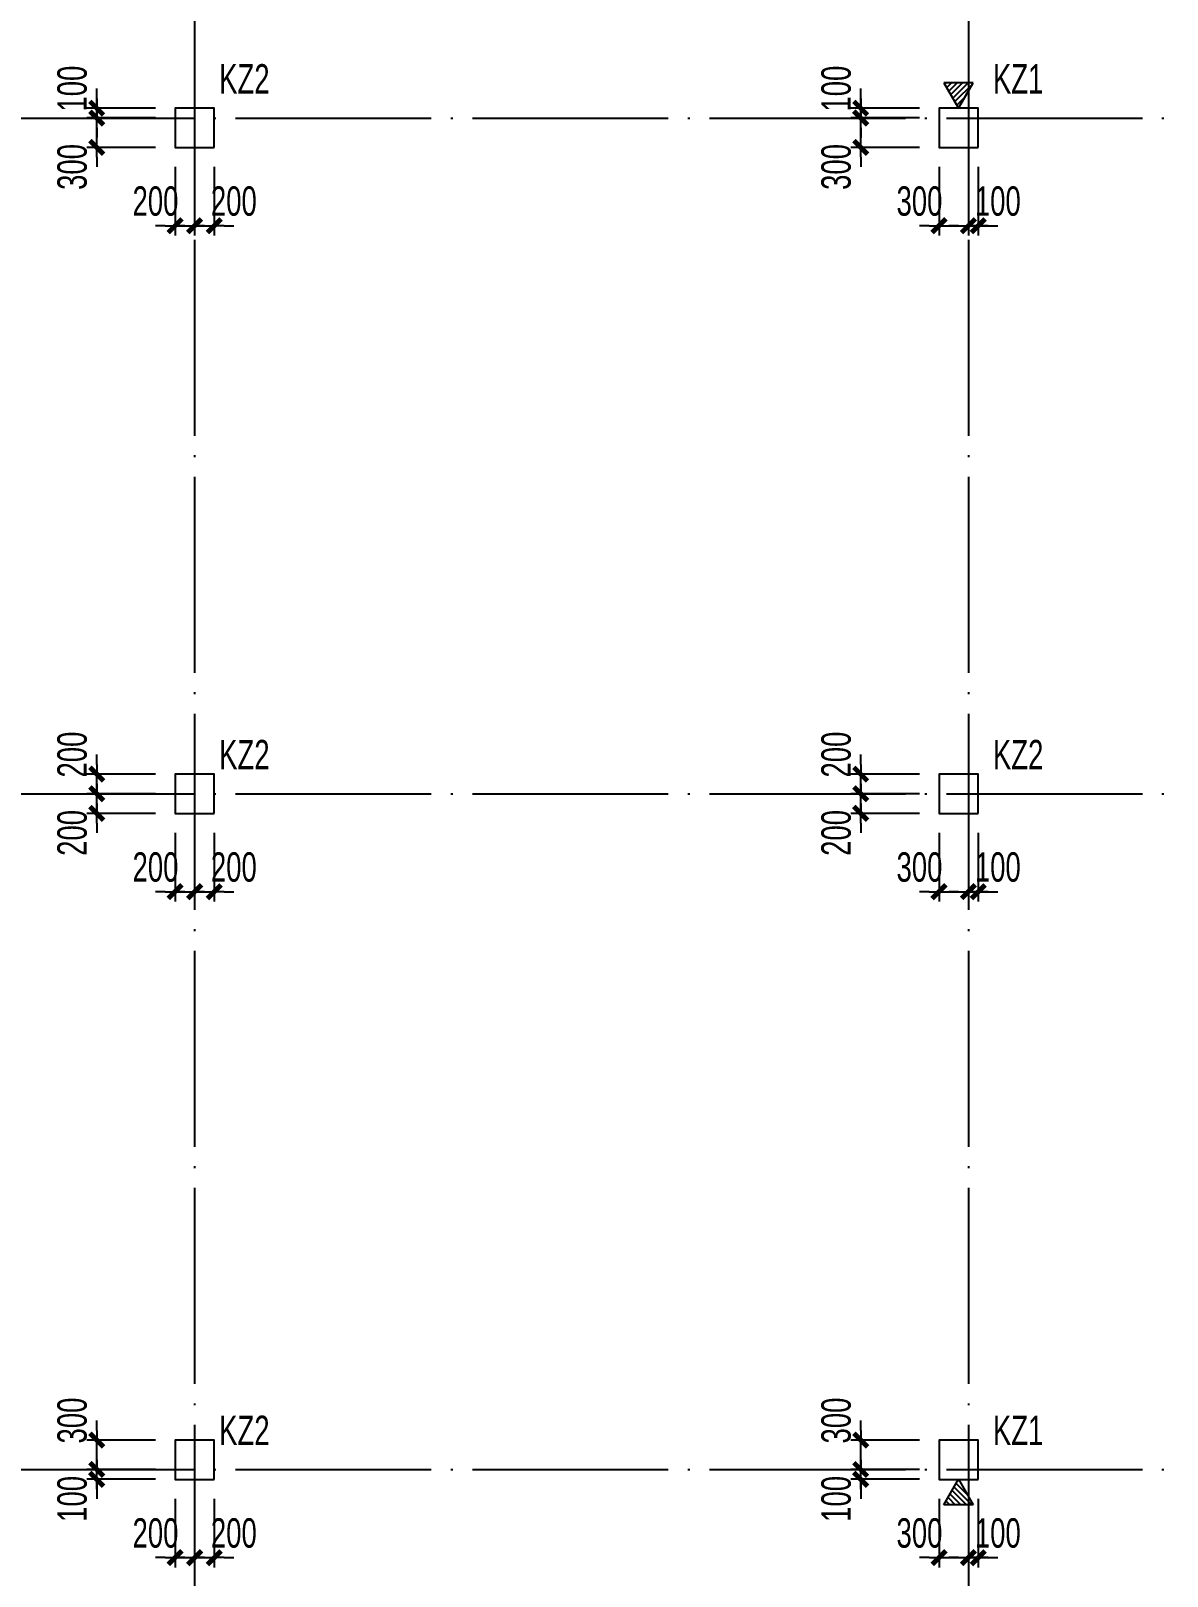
# Model space of a CAD drawing. Extents: x -21254 to 860439, y -324318 to 454338.
# Drawn here: x 13857 to 25457, y -93312 to -77535 of the extents above; entities that cross this region are included whole.
import ezdxf

# ---------------------------------------------------------------- set-up
doc = ezdxf.new("R2010")
doc.units = 0
doc.header["$LTSCALE"] = 1000
doc.header["$MEASUREMENT"] = 0
doc.linetypes.add('DOTE', pattern=[2.42, 2, -0.2, 0.02, -0.2])
doc.layers.get('0').update_dxf_attribs({"linetype": 'CONTINUOUS'})
doc.layers.get('Defpoints').update_dxf_attribs({"linetype": 'CONTINUOUS', "lineweight": 5})
for name, color, linetype in [('COLU', 7, 'CONTINUOUS'), ('COLU_DIM', 3, 'CONTINUOUS'), ('DIMENSION', 3, 'CONTINUOUS'), ('DOTE', 1, 'DOTE'), ('TEXT', 7, 'CONTINUOUS'), ('洞口', 253, 'CONTINUOUS')]:
    doc.layers.add(name, color=color, linetype=linetype)
doc.styles.add('BW_Dim', font='Bweng.shx', dxfattribs={"width": 0.7, "bigfont": 'hztxt.shx'})
doc.dimstyles.new('Cyz_100_100', dxfattribs={"dimtxt": 300, "dimasz": 100, "dimexe": 100, "dimexo": 200, "dimgap": 100, "dimtad": 1, "dimdec": 0, "dimzin": 0, "dimdsep": 46, "dimtxsty": 'BW_Dim', "dimblk": '_bwk', "dimcen": 0, "dimclrt": 7, "dimadec": 0, "dimazin": 0, "dimtfac": 1, "dimtdec": 0, "dimtix": 1, "dimtmove": 2, "dimatfit": 0, "dimfxl": 1, "dimtolj": 1, "dimtzin": 0, "dimarcsym": 0})

# ---------------------------------------------------------------- blocks, each defined once
blk = doc.blocks.new('_bwk')
blk.add_line((-1, 0), (0, 0))
blk.add_lwpolyline([(-0.7, -0.7, 0.5, 0.5, 0), (0.7, 0.7, 0.5, 0.5, 0)], format="xyseb")
blk = doc.blocks.new('*D165')
at = {"layer": 'COLU_DIM', "color": 0, "lineweight": -2, "transparency": 16777216}
for p, q in [((14529, -78324), (14529, -78224)), ((15129, -78424), (14429, -78424)), ((14529, -78724), (14529, -78424)), ((15129, -78724), (14429, -78724)), ((14529, -78824), (14529, -78924))]:
    blk.add_line(p, q, dxfattribs=at)
at = {"layer": 'Defpoints', "color": 0, "transparency": 16777216}
for p in [(14529, -78424), (15329, -78424), (15329, -78724)]:
    blk.add_point(p, dxfattribs=at)
at = {"layer": 'COLU_DIM', "color": 0, "lineweight": -2, "transparency": 16777216, "xscale": 100, "yscale": 100, "zscale": 100}
for p, rotation in [((14529, -78424), 270), ((14529, -78724), 90)]:
    blk.add_blockref('_bwk', p, dxfattribs=dict(at, rotation=rotation))
at = {"layer": 'COLU_DIM', "color": 7, "transparency": 16777216, "insert": (14279, -78924), "char_height": 300, "attachment_point": 5, "rotation": 90, "style": 'BW_Dim'}
blk.add_mtext('\\A1;300', dxfattribs=at)
blk = doc.blocks.new('*D166')
at = {"layer": 'COLU_DIM', "color": 0, "lineweight": -2, "transparency": 16777216}
for p, q in [((14529, -78224), (14529, -78124)), ((15129, -78324), (14429, -78324)), ((14529, -78424), (14529, -78324)), ((15129, -78424), (14429, -78424)), ((14529, -78524), (14529, -78624))]:
    blk.add_line(p, q, dxfattribs=at)
at = {"layer": 'Defpoints', "color": 0, "transparency": 16777216}
for p in [(14529, -78324), (15329, -78324), (15329, -78424)]:
    blk.add_point(p, dxfattribs=at)
at = {"layer": 'COLU_DIM', "color": 0, "lineweight": -2, "transparency": 16777216, "xscale": 100, "yscale": 100, "zscale": 100}
for p, rotation in [((14529, -78324), 270), ((14529, -78424), 90)]:
    blk.add_blockref('_bwk', p, dxfattribs=dict(at, rotation=rotation))
at = {"layer": 'COLU_DIM', "color": 7, "transparency": 16777216, "insert": (14279, -78124), "char_height": 300, "attachment_point": 5, "rotation": 90, "style": 'BW_Dim'}
blk.add_mtext('\\A1;100', dxfattribs=at)
blk = doc.blocks.new('*D167')
at = {"layer": 'COLU_DIM', "color": 0, "lineweight": -2, "transparency": 16777216}
for p, q in [((15329, -78924), (15329, -79624)), ((15529, -78924), (15529, -79624)), ((15229, -79524), (15129, -79524)), ((15329, -79524), (15529, -79524)), ((15629, -79524), (15729, -79524))]:
    blk.add_line(p, q, dxfattribs=at)
at = {"layer": 'Defpoints', "color": 0, "transparency": 16777216}
for p in [(15329, -78724), (15529, -78724), (15529, -79524)]:
    blk.add_point(p, dxfattribs=at)
at = {"layer": 'COLU_DIM', "color": 0, "lineweight": -2, "transparency": 16777216, "xscale": 100, "yscale": 100, "zscale": 100}
blk.add_blockref('_bwk', (15329, -79524), dxfattribs=at)
at = {"layer": 'COLU_DIM', "color": 0, "lineweight": -2, "transparency": 16777216, "xscale": 100, "yscale": 100, "zscale": 100, "rotation": 180}
blk.add_blockref('_bwk', (15529, -79524), dxfattribs=at)
at = {"layer": 'COLU_DIM', "color": 7, "transparency": 16777216, "insert": (15129, -79274), "char_height": 300, "attachment_point": 5, "style": 'BW_Dim'}
blk.add_mtext('\\A1;200', dxfattribs=at)
blk = doc.blocks.new('*D168')
at = {"layer": 'COLU_DIM', "color": 0, "lineweight": -2, "transparency": 16777216}
for p, q in [((15529, -78924), (15529, -79624)), ((15729, -78924), (15729, -79624)), ((15429, -79524), (15329, -79524)), ((15529, -79524), (15729, -79524)), ((15829, -79524), (15929, -79524))]:
    blk.add_line(p, q, dxfattribs=at)
at = {"layer": 'Defpoints', "color": 0, "transparency": 16777216}
for p in [(15529, -78724), (15729, -78724), (15729, -79524)]:
    blk.add_point(p, dxfattribs=at)
at = {"layer": 'COLU_DIM', "color": 0, "lineweight": -2, "transparency": 16777216, "xscale": 100, "yscale": 100, "zscale": 100}
blk.add_blockref('_bwk', (15529, -79524), dxfattribs=at)
at = {"layer": 'COLU_DIM', "color": 0, "lineweight": -2, "transparency": 16777216, "xscale": 100, "yscale": 100, "zscale": 100, "rotation": 180}
blk.add_blockref('_bwk', (15729, -79524), dxfattribs=at)
at = {"layer": 'COLU_DIM', "color": 7, "transparency": 16777216, "insert": (15929, -79274), "char_height": 300, "attachment_point": 5, "style": 'BW_Dim'}
blk.add_mtext('\\A1;200', dxfattribs=at)
blk = doc.blocks.new('*D169')
at = {"layer": 'COLU_DIM', "color": 0, "lineweight": -2, "transparency": 16777216}
for p, q in [((14529, -85224), (14529, -85124)), ((15129, -85324), (14429, -85324)), ((14529, -85524), (14529, -85324)), ((15129, -85524), (14429, -85524)), ((14529, -85624), (14529, -85724))]:
    blk.add_line(p, q, dxfattribs=at)
at = {"layer": 'Defpoints', "color": 0, "transparency": 16777216}
for p in [(14529, -85324), (15329, -85324), (15329, -85524)]:
    blk.add_point(p, dxfattribs=at)
at = {"layer": 'COLU_DIM', "color": 0, "lineweight": -2, "transparency": 16777216, "xscale": 100, "yscale": 100, "zscale": 100}
for p, rotation in [((14529, -85324), 270), ((14529, -85524), 90)]:
    blk.add_blockref('_bwk', p, dxfattribs=dict(at, rotation=rotation))
at = {"layer": 'COLU_DIM', "color": 7, "transparency": 16777216, "insert": (14279, -85724), "char_height": 300, "attachment_point": 5, "rotation": 90, "style": 'BW_Dim'}
blk.add_mtext('\\A1;200', dxfattribs=at)
blk = doc.blocks.new('*D170')
at = {"layer": 'COLU_DIM', "color": 0, "lineweight": -2, "transparency": 16777216}
for p, q in [((14529, -85024), (14529, -84924)), ((15129, -85124), (14429, -85124)), ((14529, -85324), (14529, -85124)), ((15129, -85324), (14429, -85324)), ((14529, -85424), (14529, -85524))]:
    blk.add_line(p, q, dxfattribs=at)
at = {"layer": 'Defpoints', "color": 0, "transparency": 16777216}
for p in [(14529, -85124), (15329, -85124), (15329, -85324)]:
    blk.add_point(p, dxfattribs=at)
at = {"layer": 'COLU_DIM', "color": 0, "lineweight": -2, "transparency": 16777216, "xscale": 100, "yscale": 100, "zscale": 100}
for p, rotation in [((14529, -85124), 270), ((14529, -85324), 90)]:
    blk.add_blockref('_bwk', p, dxfattribs=dict(at, rotation=rotation))
at = {"layer": 'COLU_DIM', "color": 7, "transparency": 16777216, "insert": (14279, -84924), "char_height": 300, "attachment_point": 5, "rotation": 90, "style": 'BW_Dim'}
blk.add_mtext('\\A1;200', dxfattribs=at)
blk = doc.blocks.new('*D171')
at = {"layer": 'COLU_DIM', "color": 0, "lineweight": -2, "transparency": 16777216}
for p, q in [((15329, -85724), (15329, -86424)), ((15529, -85724), (15529, -86424)), ((15229, -86324), (15129, -86324)), ((15329, -86324), (15529, -86324)), ((15629, -86324), (15729, -86324))]:
    blk.add_line(p, q, dxfattribs=at)
at = {"layer": 'Defpoints', "color": 0, "transparency": 16777216}
for p in [(15329, -85524), (15529, -85524), (15529, -86324)]:
    blk.add_point(p, dxfattribs=at)
at = {"layer": 'COLU_DIM', "color": 0, "lineweight": -2, "transparency": 16777216, "xscale": 100, "yscale": 100, "zscale": 100}
blk.add_blockref('_bwk', (15329, -86324), dxfattribs=at)
at = {"layer": 'COLU_DIM', "color": 0, "lineweight": -2, "transparency": 16777216, "xscale": 100, "yscale": 100, "zscale": 100, "rotation": 180}
blk.add_blockref('_bwk', (15529, -86324), dxfattribs=at)
at = {"layer": 'COLU_DIM', "color": 7, "transparency": 16777216, "insert": (15129, -86074), "char_height": 300, "attachment_point": 5, "style": 'BW_Dim'}
blk.add_mtext('\\A1;200', dxfattribs=at)
blk = doc.blocks.new('*D172')
at = {"layer": 'COLU_DIM', "color": 0, "lineweight": -2, "transparency": 16777216}
for p, q in [((15529, -85724), (15529, -86424)), ((15729, -85724), (15729, -86424)), ((15429, -86324), (15329, -86324)), ((15529, -86324), (15729, -86324)), ((15829, -86324), (15929, -86324))]:
    blk.add_line(p, q, dxfattribs=at)
at = {"layer": 'Defpoints', "color": 0, "transparency": 16777216}
for p in [(15529, -85524), (15729, -85524), (15729, -86324)]:
    blk.add_point(p, dxfattribs=at)
at = {"layer": 'COLU_DIM', "color": 0, "lineweight": -2, "transparency": 16777216, "xscale": 100, "yscale": 100, "zscale": 100}
blk.add_blockref('_bwk', (15529, -86324), dxfattribs=at)
at = {"layer": 'COLU_DIM', "color": 0, "lineweight": -2, "transparency": 16777216, "xscale": 100, "yscale": 100, "zscale": 100, "rotation": 180}
blk.add_blockref('_bwk', (15729, -86324), dxfattribs=at)
at = {"layer": 'COLU_DIM', "color": 7, "transparency": 16777216, "insert": (15929, -86074), "char_height": 300, "attachment_point": 5, "style": 'BW_Dim'}
blk.add_mtext('\\A1;200', dxfattribs=at)
blk = doc.blocks.new('*D173')
at = {"layer": 'COLU_DIM', "color": 0, "lineweight": -2, "transparency": 16777216}
for p, q in [((14529, -92124), (14529, -92024)), ((15129, -92224), (14429, -92224)), ((14529, -92324), (14529, -92224)), ((15129, -92324), (14429, -92324)), ((14529, -92424), (14529, -92524))]:
    blk.add_line(p, q, dxfattribs=at)
at = {"layer": 'Defpoints', "color": 0, "transparency": 16777216}
for p in [(14529, -92224), (15329, -92224), (15329, -92324)]:
    blk.add_point(p, dxfattribs=at)
at = {"layer": 'COLU_DIM', "color": 0, "lineweight": -2, "transparency": 16777216, "xscale": 100, "yscale": 100, "zscale": 100}
for p, rotation in [((14529, -92224), 270), ((14529, -92324), 90)]:
    blk.add_blockref('_bwk', p, dxfattribs=dict(at, rotation=rotation))
at = {"layer": 'COLU_DIM', "color": 7, "transparency": 16777216, "insert": (14279, -92524), "char_height": 300, "attachment_point": 5, "rotation": 90, "style": 'BW_Dim'}
blk.add_mtext('\\A1;100', dxfattribs=at)
blk = doc.blocks.new('*D174')
at = {"layer": 'COLU_DIM', "color": 0, "lineweight": -2, "transparency": 16777216}
for p, q in [((14529, -91824), (14529, -91724)), ((15129, -91924), (14429, -91924)), ((14529, -92224), (14529, -91924)), ((15129, -92224), (14429, -92224)), ((14529, -92324), (14529, -92424))]:
    blk.add_line(p, q, dxfattribs=at)
at = {"layer": 'Defpoints', "color": 0, "transparency": 16777216}
for p in [(14529, -91924), (15329, -91924), (15329, -92224)]:
    blk.add_point(p, dxfattribs=at)
at = {"layer": 'COLU_DIM', "color": 0, "lineweight": -2, "transparency": 16777216, "xscale": 100, "yscale": 100, "zscale": 100}
for p, rotation in [((14529, -91924), 270), ((14529, -92224), 90)]:
    blk.add_blockref('_bwk', p, dxfattribs=dict(at, rotation=rotation))
at = {"layer": 'COLU_DIM', "color": 7, "transparency": 16777216, "insert": (14279, -91724), "char_height": 300, "attachment_point": 5, "rotation": 90, "style": 'BW_Dim'}
blk.add_mtext('\\A1;300', dxfattribs=at)
blk = doc.blocks.new('*D175')
at = {"layer": 'COLU_DIM', "color": 0, "lineweight": -2, "transparency": 16777216}
for p, q in [((15329, -92524), (15329, -93224)), ((15529, -92524), (15529, -93224)), ((15229, -93124), (15129, -93124)), ((15329, -93124), (15529, -93124)), ((15629, -93124), (15729, -93124))]:
    blk.add_line(p, q, dxfattribs=at)
at = {"layer": 'Defpoints', "color": 0, "transparency": 16777216}
for p in [(15329, -92324), (15529, -92324), (15529, -93124)]:
    blk.add_point(p, dxfattribs=at)
at = {"layer": 'COLU_DIM', "color": 0, "lineweight": -2, "transparency": 16777216, "xscale": 100, "yscale": 100, "zscale": 100}
blk.add_blockref('_bwk', (15329, -93124), dxfattribs=at)
at = {"layer": 'COLU_DIM', "color": 0, "lineweight": -2, "transparency": 16777216, "xscale": 100, "yscale": 100, "zscale": 100, "rotation": 180}
blk.add_blockref('_bwk', (15529, -93124), dxfattribs=at)
at = {"layer": 'COLU_DIM', "color": 7, "transparency": 16777216, "insert": (15129, -92874), "char_height": 300, "attachment_point": 5, "style": 'BW_Dim'}
blk.add_mtext('\\A1;200', dxfattribs=at)
blk = doc.blocks.new('*D176')
at = {"layer": 'COLU_DIM', "color": 0, "lineweight": -2, "transparency": 16777216}
for p, q in [((15529, -92524), (15529, -93224)), ((15729, -92524), (15729, -93224)), ((15429, -93124), (15329, -93124)), ((15529, -93124), (15729, -93124)), ((15829, -93124), (15929, -93124))]:
    blk.add_line(p, q, dxfattribs=at)
at = {"layer": 'Defpoints', "color": 0, "transparency": 16777216}
for p in [(15529, -92324), (15729, -92324), (15729, -93124)]:
    blk.add_point(p, dxfattribs=at)
at = {"layer": 'COLU_DIM', "color": 0, "lineweight": -2, "transparency": 16777216, "xscale": 100, "yscale": 100, "zscale": 100}
blk.add_blockref('_bwk', (15529, -93124), dxfattribs=at)
at = {"layer": 'COLU_DIM', "color": 0, "lineweight": -2, "transparency": 16777216, "xscale": 100, "yscale": 100, "zscale": 100, "rotation": 180}
blk.add_blockref('_bwk', (15729, -93124), dxfattribs=at)
at = {"layer": 'COLU_DIM', "color": 7, "transparency": 16777216, "insert": (15929, -92874), "char_height": 300, "attachment_point": 5, "style": 'BW_Dim'}
blk.add_mtext('\\A1;200', dxfattribs=at)
blk = doc.blocks.new('*D220')
at = {"layer": 'COLU_DIM', "color": 0, "lineweight": -2, "transparency": 16777216}
for p, q in [((22329, -78324), (22329, -78224)), ((22929, -78424), (22229, -78424)), ((22329, -78724), (22329, -78424)), ((22929, -78724), (22229, -78724)), ((22329, -78824), (22329, -78924))]:
    blk.add_line(p, q, dxfattribs=at)
at = {"layer": 'Defpoints', "color": 0, "transparency": 16777216}
for p in [(22329, -78424), (23129, -78424), (23129, -78724)]:
    blk.add_point(p, dxfattribs=at)
at = {"layer": 'COLU_DIM', "color": 0, "lineweight": -2, "transparency": 16777216, "xscale": 100, "yscale": 100, "zscale": 100}
for p, rotation in [((22329, -78424), 270), ((22329, -78724), 90)]:
    blk.add_blockref('_bwk', p, dxfattribs=dict(at, rotation=rotation))
at = {"layer": 'COLU_DIM', "color": 7, "transparency": 16777216, "insert": (22079, -78924), "char_height": 300, "attachment_point": 5, "rotation": 90, "style": 'BW_Dim'}
blk.add_mtext('\\A1;300', dxfattribs=at)
blk = doc.blocks.new('*D221')
at = {"layer": 'COLU_DIM', "color": 0, "lineweight": -2, "transparency": 16777216}
for p, q in [((22329, -78224), (22329, -78124)), ((22929, -78324), (22229, -78324)), ((22329, -78424), (22329, -78324)), ((22929, -78424), (22229, -78424)), ((22329, -78524), (22329, -78624))]:
    blk.add_line(p, q, dxfattribs=at)
at = {"layer": 'Defpoints', "color": 0, "transparency": 16777216}
for p in [(22329, -78324), (23129, -78324), (23129, -78424)]:
    blk.add_point(p, dxfattribs=at)
at = {"layer": 'COLU_DIM', "color": 0, "lineweight": -2, "transparency": 16777216, "xscale": 100, "yscale": 100, "zscale": 100}
for p, rotation in [((22329, -78324), 270), ((22329, -78424), 90)]:
    blk.add_blockref('_bwk', p, dxfattribs=dict(at, rotation=rotation))
at = {"layer": 'COLU_DIM', "color": 7, "transparency": 16777216, "insert": (22079, -78124), "char_height": 300, "attachment_point": 5, "rotation": 90, "style": 'BW_Dim'}
blk.add_mtext('\\A1;100', dxfattribs=at)
blk = doc.blocks.new('*D222')
at = {"layer": 'COLU_DIM', "color": 0, "lineweight": -2, "transparency": 16777216}
for p, q in [((23129, -78924), (23129, -79624)), ((23429, -78924), (23429, -79624)), ((23029, -79524), (22929, -79524)), ((23129, -79524), (23429, -79524)), ((23529, -79524), (23629, -79524))]:
    blk.add_line(p, q, dxfattribs=at)
at = {"layer": 'Defpoints', "color": 0, "transparency": 16777216}
for p in [(23129, -78724), (23429, -78724), (23429, -79524)]:
    blk.add_point(p, dxfattribs=at)
at = {"layer": 'COLU_DIM', "color": 0, "lineweight": -2, "transparency": 16777216, "xscale": 100, "yscale": 100, "zscale": 100}
blk.add_blockref('_bwk', (23129, -79524), dxfattribs=at)
at = {"layer": 'COLU_DIM', "color": 0, "lineweight": -2, "transparency": 16777216, "xscale": 100, "yscale": 100, "zscale": 100, "rotation": 180}
blk.add_blockref('_bwk', (23429, -79524), dxfattribs=at)
at = {"layer": 'COLU_DIM', "color": 7, "transparency": 16777216, "insert": (22929, -79274), "char_height": 300, "attachment_point": 5, "style": 'BW_Dim'}
blk.add_mtext('\\A1;300', dxfattribs=at)
blk = doc.blocks.new('*D223')
at = {"layer": 'COLU_DIM', "color": 0, "lineweight": -2, "transparency": 16777216}
for p, q in [((23429, -78924), (23429, -79624)), ((23529, -78924), (23529, -79624)), ((23329, -79524), (23229, -79524)), ((23429, -79524), (23529, -79524)), ((23629, -79524), (23729, -79524))]:
    blk.add_line(p, q, dxfattribs=at)
at = {"layer": 'Defpoints', "color": 0, "transparency": 16777216}
for p in [(23429, -78724), (23529, -78724), (23529, -79524)]:
    blk.add_point(p, dxfattribs=at)
at = {"layer": 'COLU_DIM', "color": 0, "lineweight": -2, "transparency": 16777216, "xscale": 100, "yscale": 100, "zscale": 100}
blk.add_blockref('_bwk', (23429, -79524), dxfattribs=at)
at = {"layer": 'COLU_DIM', "color": 0, "lineweight": -2, "transparency": 16777216, "xscale": 100, "yscale": 100, "zscale": 100, "rotation": 180}
blk.add_blockref('_bwk', (23529, -79524), dxfattribs=at)
at = {"layer": 'COLU_DIM', "color": 7, "transparency": 16777216, "insert": (23729, -79274), "char_height": 300, "attachment_point": 5, "style": 'BW_Dim'}
blk.add_mtext('\\A1;100', dxfattribs=at)
blk = doc.blocks.new('*D224')
at = {"layer": 'COLU_DIM', "color": 0, "lineweight": -2, "transparency": 16777216}
for p, q in [((22329, -85224), (22329, -85124)), ((22929, -85324), (22229, -85324)), ((22329, -85524), (22329, -85324)), ((22929, -85524), (22229, -85524)), ((22329, -85624), (22329, -85724))]:
    blk.add_line(p, q, dxfattribs=at)
at = {"layer": 'Defpoints', "color": 0, "transparency": 16777216}
for p in [(22329, -85324), (23129, -85324), (23129, -85524)]:
    blk.add_point(p, dxfattribs=at)
at = {"layer": 'COLU_DIM', "color": 0, "lineweight": -2, "transparency": 16777216, "xscale": 100, "yscale": 100, "zscale": 100}
for p, rotation in [((22329, -85324), 270), ((22329, -85524), 90)]:
    blk.add_blockref('_bwk', p, dxfattribs=dict(at, rotation=rotation))
at = {"layer": 'COLU_DIM', "color": 7, "transparency": 16777216, "insert": (22079, -85724), "char_height": 300, "attachment_point": 5, "rotation": 90, "style": 'BW_Dim'}
blk.add_mtext('\\A1;200', dxfattribs=at)
blk = doc.blocks.new('*D225')
at = {"layer": 'COLU_DIM', "color": 0, "lineweight": -2, "transparency": 16777216}
for p, q in [((22329, -85024), (22329, -84924)), ((22929, -85124), (22229, -85124)), ((22329, -85324), (22329, -85124)), ((22929, -85324), (22229, -85324)), ((22329, -85424), (22329, -85524))]:
    blk.add_line(p, q, dxfattribs=at)
at = {"layer": 'Defpoints', "color": 0, "transparency": 16777216}
for p in [(22329, -85124), (23129, -85124), (23129, -85324)]:
    blk.add_point(p, dxfattribs=at)
at = {"layer": 'COLU_DIM', "color": 0, "lineweight": -2, "transparency": 16777216, "xscale": 100, "yscale": 100, "zscale": 100}
for p, rotation in [((22329, -85124), 270), ((22329, -85324), 90)]:
    blk.add_blockref('_bwk', p, dxfattribs=dict(at, rotation=rotation))
at = {"layer": 'COLU_DIM', "color": 7, "transparency": 16777216, "insert": (22079, -84924), "char_height": 300, "attachment_point": 5, "rotation": 90, "style": 'BW_Dim'}
blk.add_mtext('\\A1;200', dxfattribs=at)
blk = doc.blocks.new('*D226')
at = {"layer": 'COLU_DIM', "color": 0, "lineweight": -2, "transparency": 16777216}
for p, q in [((23129, -85724), (23129, -86424)), ((23429, -85724), (23429, -86424)), ((23029, -86324), (22929, -86324)), ((23129, -86324), (23429, -86324)), ((23529, -86324), (23629, -86324))]:
    blk.add_line(p, q, dxfattribs=at)
at = {"layer": 'Defpoints', "color": 0, "transparency": 16777216}
for p in [(23129, -85524), (23429, -85524), (23429, -86324)]:
    blk.add_point(p, dxfattribs=at)
at = {"layer": 'COLU_DIM', "color": 0, "lineweight": -2, "transparency": 16777216, "xscale": 100, "yscale": 100, "zscale": 100}
blk.add_blockref('_bwk', (23129, -86324), dxfattribs=at)
at = {"layer": 'COLU_DIM', "color": 0, "lineweight": -2, "transparency": 16777216, "xscale": 100, "yscale": 100, "zscale": 100, "rotation": 180}
blk.add_blockref('_bwk', (23429, -86324), dxfattribs=at)
at = {"layer": 'COLU_DIM', "color": 7, "transparency": 16777216, "insert": (22929, -86074), "char_height": 300, "attachment_point": 5, "style": 'BW_Dim'}
blk.add_mtext('\\A1;300', dxfattribs=at)
blk = doc.blocks.new('*D227')
at = {"layer": 'COLU_DIM', "color": 0, "lineweight": -2, "transparency": 16777216}
for p, q in [((23429, -85724), (23429, -86424)), ((23529, -85724), (23529, -86424)), ((23329, -86324), (23229, -86324)), ((23429, -86324), (23529, -86324)), ((23629, -86324), (23729, -86324))]:
    blk.add_line(p, q, dxfattribs=at)
at = {"layer": 'Defpoints', "color": 0, "transparency": 16777216}
for p in [(23429, -85524), (23529, -85524), (23529, -86324)]:
    blk.add_point(p, dxfattribs=at)
at = {"layer": 'COLU_DIM', "color": 0, "lineweight": -2, "transparency": 16777216, "xscale": 100, "yscale": 100, "zscale": 100}
blk.add_blockref('_bwk', (23429, -86324), dxfattribs=at)
at = {"layer": 'COLU_DIM', "color": 0, "lineweight": -2, "transparency": 16777216, "xscale": 100, "yscale": 100, "zscale": 100, "rotation": 180}
blk.add_blockref('_bwk', (23529, -86324), dxfattribs=at)
at = {"layer": 'COLU_DIM', "color": 7, "transparency": 16777216, "insert": (23729, -86074), "char_height": 300, "attachment_point": 5, "style": 'BW_Dim'}
blk.add_mtext('\\A1;100', dxfattribs=at)
blk = doc.blocks.new('*D228')
at = {"layer": 'COLU_DIM', "color": 0, "lineweight": -2, "transparency": 16777216}
for p, q in [((22329, -92124), (22329, -92024)), ((22929, -92224), (22229, -92224)), ((22329, -92324), (22329, -92224)), ((22929, -92324), (22229, -92324)), ((22329, -92424), (22329, -92524))]:
    blk.add_line(p, q, dxfattribs=at)
at = {"layer": 'Defpoints', "color": 0, "transparency": 16777216}
for p in [(22329, -92224), (23129, -92224), (23129, -92324)]:
    blk.add_point(p, dxfattribs=at)
at = {"layer": 'COLU_DIM', "color": 0, "lineweight": -2, "transparency": 16777216, "xscale": 100, "yscale": 100, "zscale": 100}
for p, rotation in [((22329, -92224), 270), ((22329, -92324), 90)]:
    blk.add_blockref('_bwk', p, dxfattribs=dict(at, rotation=rotation))
at = {"layer": 'COLU_DIM', "color": 7, "transparency": 16777216, "insert": (22079, -92524), "char_height": 300, "attachment_point": 5, "rotation": 90, "style": 'BW_Dim'}
blk.add_mtext('\\A1;100', dxfattribs=at)
blk = doc.blocks.new('*D229')
at = {"layer": 'COLU_DIM', "color": 0, "lineweight": -2, "transparency": 16777216}
for p, q in [((22329, -91824), (22329, -91724)), ((22929, -91924), (22229, -91924)), ((22329, -92224), (22329, -91924)), ((22929, -92224), (22229, -92224)), ((22329, -92324), (22329, -92424))]:
    blk.add_line(p, q, dxfattribs=at)
at = {"layer": 'Defpoints', "color": 0, "transparency": 16777216}
for p in [(22329, -91924), (23129, -91924), (23129, -92224)]:
    blk.add_point(p, dxfattribs=at)
at = {"layer": 'COLU_DIM', "color": 0, "lineweight": -2, "transparency": 16777216, "xscale": 100, "yscale": 100, "zscale": 100}
for p, rotation in [((22329, -91924), 270), ((22329, -92224), 90)]:
    blk.add_blockref('_bwk', p, dxfattribs=dict(at, rotation=rotation))
at = {"layer": 'COLU_DIM', "color": 7, "transparency": 16777216, "insert": (22079, -91724), "char_height": 300, "attachment_point": 5, "rotation": 90, "style": 'BW_Dim'}
blk.add_mtext('\\A1;300', dxfattribs=at)
blk = doc.blocks.new('*D230')
at = {"layer": 'COLU_DIM', "color": 0, "lineweight": -2, "transparency": 16777216}
for p, q in [((23129, -92524), (23129, -93224)), ((23429, -92524), (23429, -93224)), ((23029, -93124), (22929, -93124)), ((23129, -93124), (23429, -93124)), ((23529, -93124), (23629, -93124))]:
    blk.add_line(p, q, dxfattribs=at)
at = {"layer": 'Defpoints', "color": 0, "transparency": 16777216}
for p in [(23129, -92324), (23429, -92324), (23429, -93124)]:
    blk.add_point(p, dxfattribs=at)
at = {"layer": 'COLU_DIM', "color": 0, "lineweight": -2, "transparency": 16777216, "xscale": 100, "yscale": 100, "zscale": 100}
blk.add_blockref('_bwk', (23129, -93124), dxfattribs=at)
at = {"layer": 'COLU_DIM', "color": 0, "lineweight": -2, "transparency": 16777216, "xscale": 100, "yscale": 100, "zscale": 100, "rotation": 180}
blk.add_blockref('_bwk', (23429, -93124), dxfattribs=at)
at = {"layer": 'COLU_DIM', "color": 7, "transparency": 16777216, "insert": (22929, -92874), "char_height": 300, "attachment_point": 5, "style": 'BW_Dim'}
blk.add_mtext('\\A1;300', dxfattribs=at)
blk = doc.blocks.new('*D231')
at = {"layer": 'COLU_DIM', "color": 0, "lineweight": -2, "transparency": 16777216}
for p, q in [((23429, -92524), (23429, -93224)), ((23529, -92524), (23529, -93224)), ((23329, -93124), (23229, -93124)), ((23429, -93124), (23529, -93124)), ((23629, -93124), (23729, -93124))]:
    blk.add_line(p, q, dxfattribs=at)
at = {"layer": 'Defpoints', "color": 0, "transparency": 16777216}
for p in [(23429, -92324), (23529, -92324), (23529, -93124)]:
    blk.add_point(p, dxfattribs=at)
at = {"layer": 'COLU_DIM', "color": 0, "lineweight": -2, "transparency": 16777216, "xscale": 100, "yscale": 100, "zscale": 100}
blk.add_blockref('_bwk', (23429, -93124), dxfattribs=at)
at = {"layer": 'COLU_DIM', "color": 0, "lineweight": -2, "transparency": 16777216, "xscale": 100, "yscale": 100, "zscale": 100, "rotation": 180}
blk.add_blockref('_bwk', (23529, -93124), dxfattribs=at)
at = {"layer": 'COLU_DIM', "color": 7, "transparency": 16777216, "insert": (23729, -92874), "char_height": 300, "attachment_point": 5, "style": 'BW_Dim'}
blk.add_mtext('\\A1;100', dxfattribs=at)
blk = doc.blocks.new('BW-256606262', base_point=(-918926, -559722))
at = {"layer": 'DIMENSION'}
h = blk.add_hatch(dxfattribs=at)
h.set_pattern_fill('METAL', color=256, scale=10, angle=180, style=0)
h.set_pattern_definition([(135, (1017048.446, -397219.973), (28.28427125, 28.28427125), [])])
h.paths.add_polyline_path([(-918776, -559462), (-918626, -559722), (-918926, -559722)])
for p, q in [((-918926, -559722), (-918776, -559462)), ((-918776, -559462), (-918626, -559722)), ((-918626, -559722), (-918926, -559722))]:
    blk.add_line(p, q, dxfattribs=at)

msp = doc.modelspace()

# ---------------------------------------------------------------- linework, layer by layer
at = {"layer": 'COLU'}
for points in [[(15728.963, -78724.289), (15728.963, -78324.289), (15328.963, -78324.289), (15328.963, -78724.289)], [(23528.963, -78724.289), (23528.963, -78324.289), (23128.963, -78324.289), (23128.963, -78724.289)], [(15728.963, -85524.289), (15728.963, -85124.289), (15328.963, -85124.289), (15328.963, -85524.289)], [(23529.049, -85524.289), (23529.049, -85124.289), (23129.049, -85124.289), (23129.049, -85524.289)], [(15728.963, -92324.289), (15728.963, -91924.289), (15328.963, -91924.289), (15328.963, -92324.289)], [(23528.963, -92324.307), (23528.963, -91924.307), (23128.963, -91924.307), (23128.963, -92324.307)]]:
    msp.add_lwpolyline(points, close=True, dxfattribs=at)
at = {"layer": 'DOTE', "linetype": 'DOTE'}
for p, q in [((15528.963, -77248.284), (15528.963, -94130.028)), ((23428.963, -77248.284), (23428.963, -94130.028)), ((6264.959, -78424.289), (25457.226, -78424.289)), ((6264.959, -85324.289), (25457.226, -85324.289)), ((6264.959, -92224.289), (25457.226, -92224.289))]:
    msp.add_line(p, q, dxfattribs=at)

# ---------------------------------------------------------------- block references
at = {"layer": '洞口', "xscale": -1, "rotation": 180}
msp.add_blockref('BW-256606262', (23178.963, -78064.463), dxfattribs=at)
at = {"layer": '洞口'}
msp.add_blockref('BW-256606262', (23178.963, -92584.114), dxfattribs=at)

# ---------------------------------------------------------------- texts
at = {"layer": 'TEXT', "style": 'BW_Dim', "width": 0.7}
for s, p in [('KZ2', (15778.963, -78174.289)), ('KZ1', (23678.963, -78174.289)), ('KZ2', (15778.963, -85074.289)), ('KZ2', (23678.963, -85074.289)), ('KZ2', (15778.963, -91974.271)), ('KZ1', (23678.963, -91974.289))]:
    msp.add_text(s, height=300, dxfattribs=at).set_placement(p)

# ---------------------------------------------------------------- dimensions: what is measured, and where the dimension line sits
at = {"layer": 'COLU_DIM'}
for base, p1, p2, picture, middle in [((14528.963, -78324.289), (15328.963, -78424.289), (15328.963, -78324.289), '*D166', (14278.963, -78124.289)), ((22328.963, -78324.289), (23128.963, -78424.289), (23128.963, -78324.289), '*D221', (22078.963, -78124.289)), ((14528.963, -78424.289), (15328.963, -78724.289), (15328.963, -78424.289), '*D165', (14278.963, -78924.289)), ((22328.963, -78424.289), (23128.963, -78724.289), (23128.963, -78424.289), '*D220', (22078.963, -78924.289)), ((14528.963, -85124.289), (15328.963, -85324.289), (15328.963, -85124.289), '*D170', (14278.963, -84924.289)), ((22329.049, -85124.289), (23129.049, -85324.289), (23129.049, -85124.289), '*D225', (22079.049, -84924.289)), ((14528.963, -85324.289), (15328.963, -85524.289), (15328.963, -85324.289), '*D169', (14278.963, -85724.289)), ((22329.049, -85324.289), (23129.049, -85524.289), (23129.049, -85324.289), '*D224', (22079.049, -85724.289)), ((14528.963, -91924.289), (15328.963, -92224.289), (15328.963, -91924.289), '*D174', (14278.963, -91724.289)), ((22328.963, -91924.307), (23128.963, -92224.289), (23128.963, -91924.307), '*D229', (22078.963, -91724.307)), ((14528.963, -92224.289), (15328.963, -92324.289), (15328.963, -92224.289), '*D173', (14278.963, -92524.289)), ((22328.963, -92224.289), (23128.963, -92324.307), (23128.963, -92224.289), '*D228', (22078.963, -92524.307))]:
    dim = msp.add_linear_dim(base=base, p1=p1, p2=p2, angle=90, dimstyle='Cyz_100_100', dxfattribs=at)
    dim.commit()
    dim.dimension.update_dxf_attribs({"geometry": picture, "text_midpoint": middle, "dimtype": 128})
for base, p1, p2, picture, middle in [((15528.963, -79524.289), (15328.963, -78724.289), (15528.963, -78724.289), '*D167', (15128.963, -79274.289)), ((15728.963, -79524.289), (15528.963, -78724.289), (15728.963, -78724.289), '*D168', (15928.963, -79274.289)), ((23428.963, -79524.289), (23128.963, -78724.289), (23428.963, -78724.289), '*D222', (22928.963, -79274.289)), ((23528.963, -79524.289), (23428.963, -78724.289), (23528.963, -78724.289), '*D223', (23728.963, -79274.289)), ((15528.963, -86324.289), (15328.963, -85524.289), (15528.963, -85524.289), '*D171', (15128.963, -86074.289)), ((15728.963, -86324.289), (15528.963, -85524.289), (15728.963, -85524.289), '*D172', (15928.963, -86074.289)), ((23428.963, -86324.289), (23129.049, -85524.289), (23428.963, -85524.289), '*D226', (22929.049, -86074.289)), ((23529.049, -86324.289), (23428.963, -85524.289), (23529.049, -85524.289), '*D227', (23729.049, -86074.289)), ((15528.963, -93124.289), (15328.963, -92324.289), (15528.963, -92324.289), '*D175', (15128.963, -92874.289)), ((15728.963, -93124.289), (15528.963, -92324.289), (15728.963, -92324.289), '*D176', (15928.963, -92874.289)), ((23428.963, -93124.307), (23128.963, -92324.307), (23428.963, -92324.307), '*D230', (22928.963, -92874.307)), ((23528.963, -93124.307), (23428.963, -92324.307), (23528.963, -92324.307), '*D231', (23728.963, -92874.307))]:
    dim = msp.add_linear_dim(base=base, p1=p1, p2=p2, dimstyle='Cyz_100_100', dxfattribs=at)
    dim.commit()
    dim.dimension.update_dxf_attribs({"geometry": picture, "text_midpoint": middle, "dimtype": 128})

doc.saveas('drawing.dxf')
